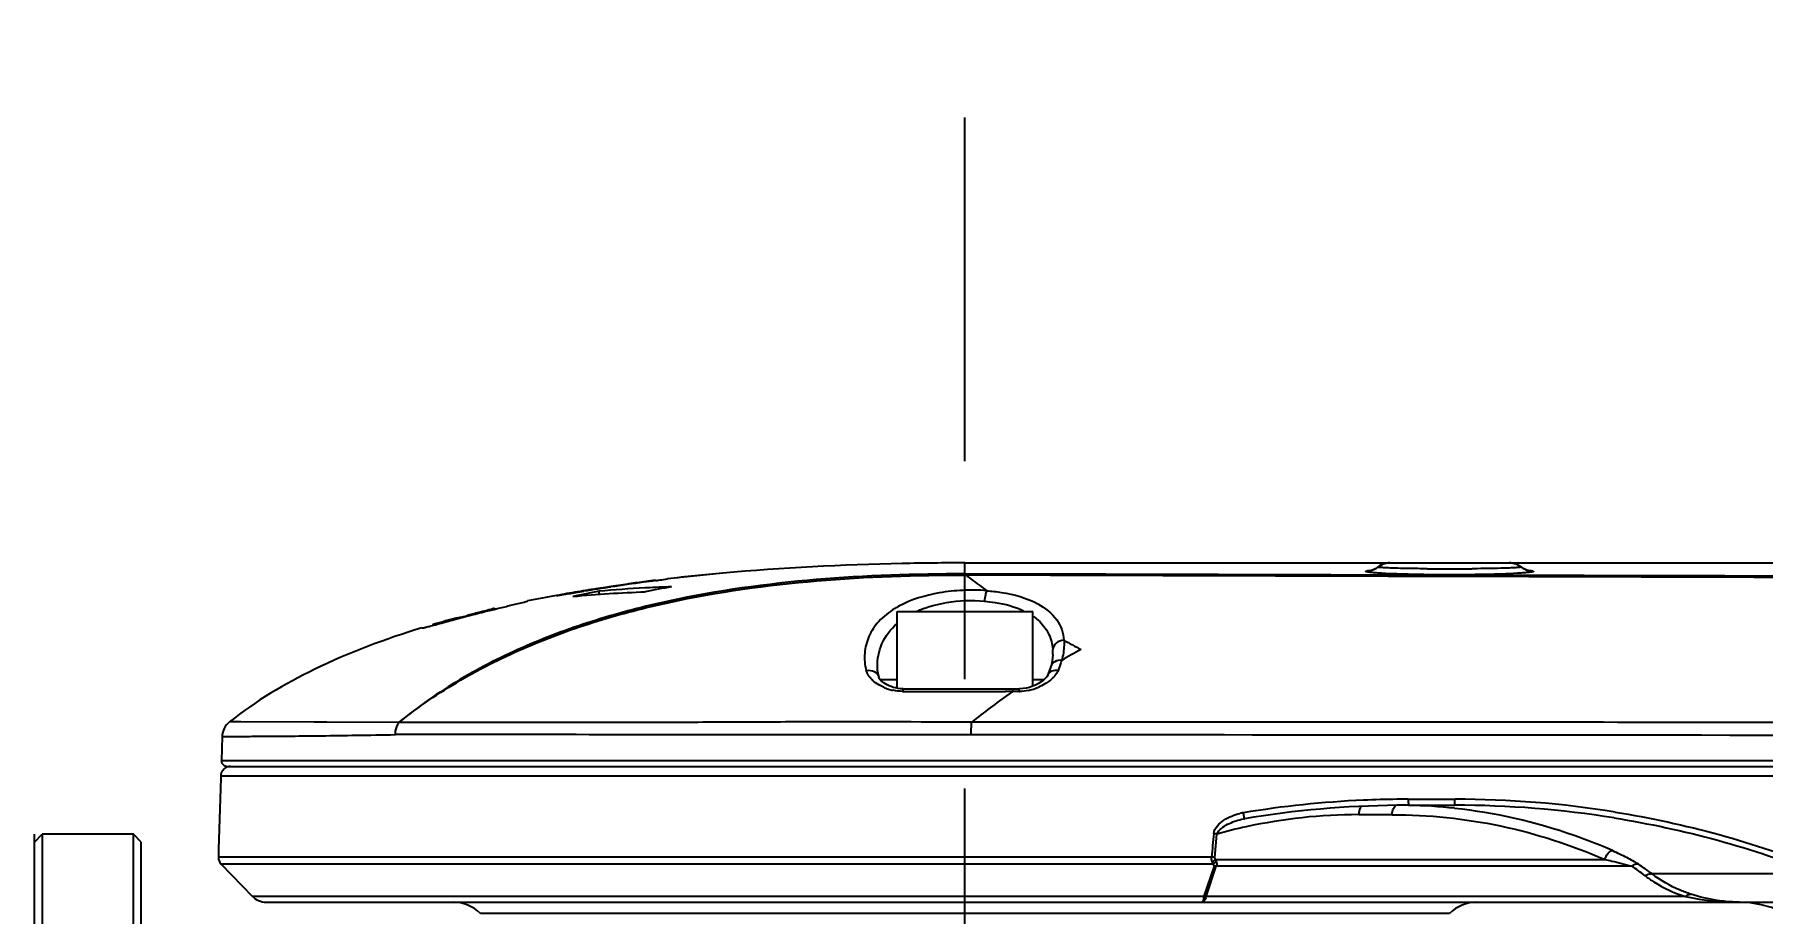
# Model space of a CAD drawing. Header units: millimetres. Extents: x 5828 to 6704, y 123 to 421.
# Drawn here: x 6408.65 to 6414.59, y 305.55 to 308.57 of the extents above; entities that cross this region are included whole.
import ezdxf
from ezdxf import colors
from ezdxf.entities.mleader import LeaderData, LeaderLine
from ezdxf.math import Vec2, Vec3

# ---------------------------------------------------------------- set-up
doc = ezdxf.new("R2010")
doc.units = ezdxf.units.MM
doc.linetypes.add('CENTER', pattern=[0.6, 0.375, -0.075, 0.075, -0.075])
for name, color, linetype in [('中心线', 7, 'Continuous'), ('外形图', 7, 'Continuous'), ('多重引线', 7, 'Continuous')]:
    doc.layers.add(name, color=color, linetype=linetype)
doc.styles.add('微软雅黑', font='msyh.ttc', dxfattribs={"height": 1.5})

msp = doc.modelspace()

# ---------------------------------------------------------------- linework, layer by layer
at = {"layer": '中心线', "linetype": 'CENTER', "ltscale": 5}
msp.add_line((6411.8498, 298.1034), (6411.8498, 308.2857), dxfattribs=at)
at = {"layer": '外形图', "color": 7, "linetype": 'Continuous'}
for p, q in [((6411.0167, 306.7184), (6410.8262, 306.6984)), ((6411.0167, 306.7184), (6410.8262, 306.6985)), ((6411.8498, 306.7157), (6411.8498, 306.7537)), ((6411.8498, 306.7537), (6414.8965, 306.7537)), ((6413.2697, 306.7393), (6413.2698, 306.7394)), ((6413.4398, 306.7335), (6413.4325, 306.7336)), ((6413.6005, 306.7336), (6413.5936, 306.7335)), ((6413.7632, 306.7394), (6413.7633, 306.7393)), ((6410.4993, 306.6498), (6410.5041, 306.6506)), ((6410.5041, 306.6506), (6410.5392, 306.6563)), ((6410.5962, 306.6665), (6410.5807, 306.6642)), ((6410.5915, 306.6459), (6410.5915, 306.6562)), ((6410.6137, 306.6692), (6410.5962, 306.6665)), ((6410.6333, 306.6721), (6410.6137, 306.6692)), ((6410.6738, 306.6781), (6410.6333, 306.6721)), ((6410.6908, 306.6807), (6410.6738, 306.6781)), ((6410.7552, 306.6678), (6410.7493, 306.6675)), ((6410.7552, 306.6678), (6410.7493, 306.6675)), ((6410.7857, 306.6938), (6410.7758, 306.6926)), ((6410.1618, 306.5789), (6410.1402, 306.5734)), ((6410.1617, 306.5757), (6410.1618, 306.5789)), ((6410.2159, 306.5903), (6410.2157, 306.5926)), ((6410.232, 306.5943), (6410.2317, 306.5977)), ((6410.2317, 306.5977), (6410.2317, 306.5974)), ((6411.6165, 306.3226), (6411.6165, 306.5871)), ((6411.6165, 306.5871), (6412.0832, 306.5871)), ((6412.0832, 306.3296), (6412.0832, 306.5871)), ((6410.1049, 306.5617), (6410.1051, 306.5646)), ((6412.1519, 306.439), (6412.1519, 306.4389)), ((6411.5485, 306.3957), (6411.5485, 306.3958)), ((6411.553, 306.3619), (6411.553, 306.3619)), ((6411.5576, 306.3532), (6411.6165, 306.3532)), ((6412.0832, 306.3532), (6412.1226, 306.3532)), ((6412.1347, 306.3686), (6412.1347, 306.3686)), ((6412.1453, 306.3979), (6412.1453, 306.3979)), ((6411.6353, 306.3119), (6411.6873, 306.3118)), ((6411.6377, 306.3204), (6412.037, 306.3204)), ((6411.6873, 306.3118), (6411.9882, 306.3117)), ((6412.0356, 306.3117), (6411.9882, 306.3117)), ((6412.0357, 306.3116), (6412.0141, 306.3117)), ((6409.9027, 306.2049), (6409.3201, 306.2067)), ((6409.9027, 306.2049), (6409.6551, 306.2061)), ((6409.2951, 306.1568), (6409.2923, 306.0744)), ((6409.2922, 306.0744), (6425.8402, 306.0744)), ((6409.3123, 306.0537), (6426.0227, 306.0537)), ((6411.855, 306.0538), (6411.8984, 306.0537)), ((6409.2905, 306.0215), (6426.1043, 306.0215)), ((6413.3744, 305.941), (6413.5358, 305.941)), ((6413.5334, 305.941), (6413.5358, 305.9409)), ((6412.8008, 305.872), (6412.8009, 305.8721)), ((6412.8009, 305.8721), (6412.8109, 305.8741)), ((6413.3192, 305.8879), (6413.2038, 305.8879)), ((6413.3755, 305.9204), (6413.5345, 305.9204)), ((6408.6498, 301.1538), (6408.6498, 305.8204)), ((6408.6498, 305.7937), (6408.6765, 305.8204)), ((6408.6765, 305.8204), (6408.6765, 301.1537)), ((6408.9898, 305.8204), (6408.6765, 305.8204)), ((6408.9898, 301.1537), (6408.9898, 305.8204)), ((6409.0165, 305.7937), (6408.9898, 305.8204)), ((6412.709, 305.7408), (6412.7165, 305.8213)), ((6409.0165, 301.1804), (6409.0165, 305.7937)), ((6412.6978, 305.742), (6409.2819, 305.742)), ((6409.2913, 305.7178), (6409.3987, 305.6073)), ((6412.7063, 305.7113), (6412.6718, 305.6073)), ((6412.6794, 305.606), (6412.7142, 305.7109)), ((6412.7114, 305.7339), (6414.0499, 305.7339)), ((6414.1431, 305.7109), (6412.7142, 305.7109)), ((6414.7849, 305.6842), (6414.2127, 305.6842)), ((6409.3987, 305.6073), (6412.6718, 305.6073)), ((6409.4465, 305.5871), (6416.0015, 305.5871)), ((6412.6646, 305.6073), (6412.6718, 305.6073)), ((6414.3281, 305.606), (6412.6794, 305.606)), ((6414.5131, 305.5871), (6414.467, 305.5892)), ((6413.5165, 305.5483), (6410.1832, 305.5483))]:
    msp.add_line(p, q, dxfattribs=at)
for points in [[(6413.2698, 306.7394), (6413.2624, 306.7344), (6413.2508, 306.7291), (6413.2462, 306.7278)], [(6413.3111, 306.7537), (6413.2871, 306.7493), (6413.2698, 306.7394)], [(6413.7632, 306.7394), (6413.7459, 306.7493), (6413.7219, 306.7537)], [(6413.7867, 306.7278), (6413.787, 306.7278), (6413.7823, 306.7291), (6413.7708, 306.7343), (6413.7632, 306.7394)], [(6412.1519, 306.4389), (6412.1511, 306.4265), (6412.1469, 306.4037), (6412.1453, 306.3979)], [(6411.553, 306.3619), (6411.5491, 306.385), (6411.5485, 306.3957)], [(6411.6191, 306.322), (6411.611, 306.3237), (6411.6032, 306.3257), (6411.5958, 306.3282), (6411.5888, 306.331), (6411.5822, 306.3341), (6411.5761, 306.3374), (6411.5706, 306.3411), (6411.5658, 306.3448), (6411.5617, 306.3485), (6411.5584, 306.3521), (6411.5559, 306.3554), (6411.5543, 306.3584), (6411.5533, 306.3609), (6411.553, 306.3619)], [(6412.1347, 306.3686), (6412.1342, 306.3676), (6412.131, 306.3624), (6412.1261, 306.3564), (6412.1195, 306.3502), (6412.1116, 306.3442), (6412.1026, 306.3386), (6412.0928, 306.3336), (6412.0825, 306.3293)], [(6412.1453, 306.3979), (6412.144, 306.3934), (6412.1361, 306.3718), (6412.1347, 306.3686)], [(6411.6377, 306.3204), (6411.6361, 306.3204), (6411.6276, 306.3209), (6411.6191, 306.322)], [(6412.0825, 306.3293), (6412.0717, 306.3257), (6412.0607, 306.323), (6412.0497, 306.3212), (6412.0391, 306.3204), (6412.037, 306.3204)], [(6409.6551, 306.2061), (6409.3587, 306.2068), (6409.3201, 306.2067)], [(6409.2922, 306.0744), (6409.2944, 306.0647), (6409.3018, 306.0567), (6409.3122, 306.0537)]]:
    msp.add_lwpolyline(points, dxfattribs=at)
for centre, radius, start, end in [((6410.8208, 306.7249), 0.0269, 279.87835, 280.37127), ((6410.8228, 306.7139), 0.0157, 280.36322, 281.03626), ((6411.6729, 299.4447), 7.3033, 95.15482, 96.65756), ((6413.2283, 306.7918), 0.0669, 269.96872, 282.79451), ((6413.2283, 306.7914), 0.0665, 282.81326, 288.22459), ((6413.2283, 306.7915), 0.0666, 288.22463, 298.86317), ((6413.2282, 306.7916), 0.0667, 298.86466, 308.38993), ((6413.3113, 306.6868), 0.067, 113.06246, 128.4199), ((6413.3111, 306.6871), 0.0666, 108.89332, 113.02678), ((6413.3112, 306.6867), 0.0671, 90.06285, 108.8284), ((6413.5164, 315.2005), 8.4673, 269.48157, 270.52181), ((6413.7218, 306.6867), 0.0671, 71.16942, 89.93713), ((6413.7219, 306.6871), 0.0666, 66.97753, 71.10447), ((6413.7217, 306.6868), 0.067, 51.57963, 66.94183), ((6413.8048, 306.7916), 0.0668, 231.60966, 241.27492), ((6413.8047, 306.7914), 0.0666, 241.27678, 251.71928), ((6413.8047, 306.7914), 0.0665, 251.71935, 257.18925), ((6413.8047, 306.7918), 0.0669, 257.20803, 270.03108), ((6411.3317, 301.8219), 4.901, 100.42414, 101.60604), ((6411.3335, 301.8552), 4.8679, 100.0868, 100.51518), ((6411.4851, 301.0063), 5.7303, 99.72628, 100.09247), ((6411.2914, 302.8878), 3.8328, 100.52118, 101.89092), ((6411.384, 301.6025), 5.1255, 99.32666, 99.73863), ((6412.2852, 295.781), 11.0145, 98.6315, 99.12079), ((6410.9425, 302.878), 3.7945, 92.91938, 95.30738), ((6412.162, 296.5273), 10.2582, 97.94269, 98.57641), ((6411.5931, 300.2519), 6.4923, 97.23188, 97.77252), ((6412.8425, 291.7156), 15.1178, 97.81939, 97.97725), ((6411.4101, 303.4151), 3.3057, 99.93272, 101.51827), ((6410.9883, 302.0383), 4.6354, 91.83356, 92.88178), ((6412.6659, 296.7281), 10.1641, 104.13657, 104.26311), ((6411.7738, 306.3254), 0.3176, 118.37542, 121.34862), ((6411.0292, 303.1441), 3.544, 105.96188, 106.56731), ((6411.0162, 303.1904), 3.496, 105.34569, 105.96551), ((6409.5697, 308.7519), 2.2519, 283.75228, 284.16153), ((6408.02, 314.8795), 8.5724, 284.185, 284.31989), ((6413.3066, 308.4893), 2.292, 240.84809, 242.51566), ((6411.9713, 306.4423), 0.1806, 358.95797, 4.1141), ((6413.5324, 304.1009), 2.6822, 118.59261, 120.22165), ((6411.6372, 306.4822), 0.1702, 246.42736, 252.70104), ((6411.6397, 306.49), 0.1784, 252.68917, 258.02415), ((6413.3202, 304.4197), 2.299, 125.01722, 129.03012), ((6413.4023, 304.3065), 2.4389, 124.69197, 125.06964), ((6412.0369, 306.4378), 0.1261, 269.43753, 270.45089), ((6412.0307, 306.4886), 0.1774, 281.95757, 287.78718), ((6412.0247, 306.5074), 0.1971, 287.78887, 292.82899), ((6409.3616, 306.1546), 0.0667, 128.54139, 178.03004), ((6483.6675, 303.5944), 74.4166, 178.130932, 178.346248), ((6413.3732, 302.4722), 3.4688, 92.53195, 99.40591), ((6413.3735, 302.4662), 3.4748, 90.62864, 92.53245), ((6413.3736, 302.4602), 3.4808, 89.98717, 90.62905), ((6413.5336, 302.4639), 3.4771, 80.86455, 89.96437), ((6412.8325, 305.7319), 0.1645, 99.14959, 102.93766), ((6413.3748, 302.4595), 3.4609, 90.64402, 99.37819), ((6413.2049, 304.0673), 1.8207, 90.03538, 102.2883), ((6413.3755, 302.4413), 3.4791, 90.00001, 90.65128), ((6413.3359, 304.0986), 1.8218, 88.75906, 89.64822), ((6413.3357, 304.0943), 1.8262, 83.77297, 88.757), ((6413.5347, 302.4563), 3.4641, 80.9093, 90.00346), ((6412.6386, 305.0997), 0.7258, 83.83752, 84.7268), ((6413.2123, 304.0314), 1.8573, 102.27499, 105.48083), ((6412.6278, 304.9704), 0.7747, 83.98432, 84.79421), ((6412.6729, 305.7683), 0.0516, 302.069, 318.17408), ((6413.527, 304.811), 1.0906, 52.64939, 55.60502), ((6413.5974, 304.876), 1.0157, 52.71718, 55.95111), ((6409.4465, 305.6537), 0.0667, 224.17473, 270.00363), ((6410.0892, 305.4537), 0.1333, 45.15797, 90), ((6413.6105, 305.4537), 0.1333, 90, 134.84203), ((6414.5032, 305.1871), 0.4, 4.78024, 88.58772)]:
    msp.add_arc(centre, radius, start, end, dxfattribs=at)
for points, knots in [([(6411.8499, 306.7157), (6411.679, 306.7163), (6411.3371, 306.7048), (6410.9125, 306.6471), (6410.5811, 306.5612), (6410.3396, 306.4732), (6410.1099, 306.3574), (6409.9688, 306.2592), (6409.9027, 306.2049)], [0, 0, 0, 0, 0.249861, 0.499697, 0.624724, 0.749807, 0.87491, 1, 1, 1, 1]), ([(6409.9027, 306.2049), (6409.9695, 306.2583), (6410.1115, 306.3551), (6410.3418, 306.4696), (6410.5836, 306.557), (6410.9151, 306.6427), (6411.3402, 306.7006), (6411.6824, 306.712), (6411.8535, 306.7116)], [0, 0, 0, 0, 0.125001, 0.250019, 0.375044, 0.500051, 0.749961, 1, 1, 1, 1]), ([(6410.7857, 306.6928), (6410.7908, 306.6935), (6410.8041, 306.6954), (6410.8174, 306.697), (6410.8254, 306.6984)], [0, 0, 0, 0, 0.387731, 1, 1, 1, 1]), ([(6410.8258, 306.6984), (6410.8259, 306.6985), (6410.826, 306.6985), (6410.8262, 306.6985), (6410.8262, 306.6985)], [0, 0, 0, 0, 0.742119, 1, 1, 1, 1]), ([(6411.8498, 306.7537), (6411.7779, 306.7537), (6411.4999, 306.751), (6411.222, 306.737), (6411.0167, 306.7184)], [0, 0, 0, 0, 0.258717, 1, 1, 1, 1]), ([(6424.2495, 306.6952), (6423.7324, 306.697), (6422.6984, 306.6947), (6421.1475, 306.6969), (6419.5968, 306.6986), (6417.5299, 306.7016), (6414.9476, 306.7072), (6412.8822, 306.7128), (6411.8498, 306.7157)], [0, 0, 0, 0, 0.125091, 0.250173, 0.375237, 0.500274, 0.750238, 1, 1, 1, 1]), ([(6411.8535, 306.7116), (6411.8536, 306.7122), (6411.8533, 306.7142), (6411.8512, 306.7154), (6411.8499, 306.7157)], [0, 0, 0, 0, 0.282011, 1, 1, 1, 1]), ([(6411.8535, 306.7116), (6411.8589, 306.7073), (6411.8824, 306.6891), (6411.9063, 306.6714), (6411.9247, 306.658)], [0, 0, 0, 0, 0.233168, 1, 1, 1, 1]), ([(6424.2498, 306.6867), (6423.733, 306.6904), (6422.6992, 306.6897), (6421.1486, 306.6903), (6419.5983, 306.6913), (6417.532, 306.6954), (6414.9504, 306.7029), (6412.8855, 306.7086), (6411.8535, 306.7116)], [0, 0, 0, 0, 0.125093, 0.250177, 0.375241, 0.500278, 0.75024, 1, 1, 1, 1]), ([(6413.2693, 306.7187), (6413.263, 306.7192), (6413.2543, 306.7198), (6413.2435, 306.7209), (6413.2377, 306.7216), (6413.2329, 306.7226), (6413.2303, 306.7228), (6413.2277, 306.7244), (6413.2282, 306.7249)], [0, 0, 0, 0, 0.447824, 0.624777, 0.768202, 0.876723, 0.950173, 1, 1, 1, 1]), ([(6413.2282, 306.7249), (6413.2284, 306.7254), (6413.2304, 306.726), (6413.2336, 306.7268), (6413.2393, 306.7276), (6413.2436, 306.7281), (6413.2462, 306.7283)], [0, 0, 0, 0, 0.089873, 0.283514, 0.586642, 1, 1, 1, 1]), ([(6413.7629, 306.7187), (6413.7278, 306.7163), (6413.6454, 306.7136), (6413.5158, 306.7122), (6413.3864, 306.7136), (6413.3042, 306.7164), (6413.2693, 306.7187)], [0, 0, 0, 0, 0.213812, 0.500758, 0.787276, 1, 1, 1, 1]), ([(6413.3166, 306.7359), (6413.3098, 306.7361), (6413.2981, 306.7366), (6413.2846, 306.7373), (6413.2768, 306.7379), (6413.2728, 306.7383), (6413.2711, 306.7387), (6413.2696, 306.739), (6413.2697, 306.7393)], [0, 0, 0, 0, 0.430438, 0.744968, 0.856114, 0.935648, 0.983285, 1, 1, 1, 1]), ([(6413.4325, 306.7336), (6413.4213, 306.7337), (6413.3827, 306.7342), (6413.344, 306.7349), (6413.3166, 306.7359)], [0, 0, 0, 0, 0.2894, 1, 1, 1, 1]), ([(6413.7167, 306.7359), (6413.7087, 306.7356), (6413.67, 306.7344), (6413.6313, 306.7339), (6413.6005, 306.7336)], [0, 0, 0, 0, 0.204762, 1, 1, 1, 1]), ([(6413.7633, 306.7393), (6413.7634, 306.739), (6413.7619, 306.7387), (6413.7602, 306.7384), (6413.7562, 306.7379), (6413.7485, 306.7373), (6413.735, 306.7366), (6413.7234, 306.7361), (6413.7167, 306.7359)], [0, 0, 0, 0, 0.016694, 0.064307, 0.143822, 0.254958, 0.569498, 1, 1, 1, 1]), ([(6413.8048, 306.7249), (6413.8053, 306.7244), (6413.8026, 306.7227), (6413.8, 306.7226), (6413.7951, 306.7215), (6413.7891, 306.7209), (6413.7782, 306.7197), (6413.7693, 306.7191), (6413.7629, 306.7187)], [0, 0, 0, 0, 0.049812, 0.12334, 0.231935, 0.375437, 0.55243, 1, 1, 1, 1]), ([(6413.7869, 306.7283), (6413.7894, 306.7281), (6413.7937, 306.7276), (6413.7994, 306.7268), (6413.8027, 306.726), (6413.8046, 306.7254), (6413.8048, 306.7249)], [0, 0, 0, 0, 0.413356, 0.716469, 0.910109, 1, 1, 1, 1]), ([(6410.4451, 306.6414), (6410.4472, 306.6416), (6410.4653, 306.6443), (6410.4833, 306.6473), (6410.4993, 306.6498)], [0, 0, 0, 0, 0.114232, 1, 1, 1, 1]), ([(6410.5807, 306.6642), (6410.5771, 306.6637), (6410.568, 306.6624), (6410.5589, 306.6609), (6410.5533, 306.6603)], [0, 0, 0, 0, 0.394501, 1, 1, 1, 1]), ([(6410.7145, 306.6845), (6410.7145, 306.6841), (6410.7131, 306.6843), (6410.7118, 306.6838), (6410.708, 306.6834), (6410.7011, 306.6822), (6410.6947, 306.6813), (6410.6908, 306.6807)], [0, 0, 0, 0, 0.045474, 0.107095, 0.200071, 0.504648, 1, 1, 1, 1]), ([(6411.9247, 306.658), (6411.8975, 306.6605), (6411.8426, 306.6607), (6411.74, 306.6502), (6411.6656, 306.628), (6411.6228, 306.6048)], [0, 0, 0, 0, 0.265008, 0.528763, 1, 1, 1, 1]), ([(6411.9247, 306.658), (6411.9222, 306.6536), (6411.9191, 306.6415), (6411.9174, 306.6294), (6411.9168, 306.6223)], [0, 0, 0, 0, 0.413727, 1, 1, 1, 1]), ([(6411.9247, 306.658), (6411.9415, 306.6568), (6412.0015, 306.65), (6412.0614, 306.6337), (6412.0998, 306.613)], [0, 0, 0, 0, 0.278894, 1, 1, 1, 1]), ([(6410.1579, 306.5757), (6410.1679, 306.5783), (6410.2062, 306.5881), (6410.2446, 306.5974), (6410.273, 306.6043)], [0, 0, 0, 0, 0.261004, 1, 1, 1, 1]), ([(6410.2157, 306.5926), (6410.2136, 306.592), (6410.2028, 306.5893), (6410.1921, 306.5866), (6410.1835, 306.5844)], [0, 0, 0, 0, 0.201857, 1, 1, 1, 1]), ([(6410.2317, 306.5974), (6410.2317, 306.5972), (6410.2305, 306.597), (6410.2287, 306.5961), (6410.2232, 306.5947), (6410.2188, 306.5934), (6410.2157, 306.5926)], [0, 0, 0, 0, 0.036657, 0.159235, 0.427729, 1, 1, 1, 1]), ([(6410.273, 306.6043), (6410.2796, 306.6059), (6410.2996, 306.6107), (6410.3197, 306.6154), (6410.3332, 306.6188)], [0, 0, 0, 0, 0.326694, 1, 1, 1, 1]), ([(6410.3332, 306.6188), (6410.3354, 306.6194), (6410.3387, 306.6203), (6410.343, 306.6213), (6410.3446, 306.6221), (6410.3457, 306.6223), (6410.3457, 306.6225)], [0, 0, 0, 0, 0.517916, 0.80861, 0.954405, 1, 1, 1, 1]), ([(6411.6085, 306.5966), (6411.5883, 306.5843), (6411.5527, 306.5567), (6411.5165, 306.5026), (6411.5018, 306.4433), (6411.5047, 306.4029), (6411.5103, 306.3838)], [0, 0, 0, 0, 0.282181, 0.529253, 0.762466, 1, 1, 1, 1]), ([(6411.684, 306.5873), (6411.6887, 306.5894), (6411.7084, 306.5978), (6411.7289, 306.6044), (6411.7446, 306.6085)], [0, 0, 0, 0, 0.241229, 1, 1, 1, 1]), ([(6411.7446, 306.6085), (6411.7583, 306.6121), (6411.8148, 306.624), (6411.8734, 306.626), (6411.9168, 306.6223)], [0, 0, 0, 0, 0.244403, 1, 1, 1, 1]), ([(6411.9168, 306.6223), (6411.9293, 306.6212), (6411.9752, 306.6156), (6412.0208, 306.6036), (6412.0513, 306.5891)], [0, 0, 0, 0, 0.270501, 1, 1, 1, 1]), ([(6412.0998, 306.613), (6412.125, 306.5994), (6412.1593, 306.5732), (6412.1843, 306.525), (6412.1892, 306.5001), (6412.1901, 306.4877)], [0, 0, 0, 0, 0.532721, 0.767806, 1, 1, 1, 1]), ([(6409.982, 306.5306), (6409.8561, 306.4918), (6409.6242, 306.4054), (6409.41, 306.2783), (6409.3201, 306.2067)], [0, 0, 0, 0, 0.534051, 1, 1, 1, 1]), ([(6409.9832, 306.5302), (6409.9832, 306.53), (6409.9843, 306.5302), (6409.9856, 306.5303), (6409.9889, 306.531), (6409.9933, 306.532), (6409.9996, 306.5336), (6410.0116, 306.5366), (6410.0215, 306.5393), (6410.0288, 306.5412)], [0, 0, 0, 0, 0.011023, 0.046316, 0.110576, 0.207993, 0.342871, 0.519479, 1, 1, 1, 1]), ([(6410.0288, 306.5412), (6410.038, 306.5437), (6410.081, 306.5554), (6410.124, 306.5669), (6410.1579, 306.5757)], [0, 0, 0, 0, 0.214855, 1, 1, 1, 1]), ([(6410.1051, 306.5646), (6410.1015, 306.5637), (6410.0968, 306.5627), (6410.0921, 306.5617), (6410.091, 306.5617)], [0, 0, 0, 0, 0.774222, 1, 1, 1, 1]), ([(6411.5485, 306.3958), (6411.5481, 306.4227), (6411.5586, 306.4795), (6411.5941, 306.5253), (6411.6158, 306.5443)], [0, 0, 0, 0, 0.482139, 1, 1, 1, 1]), ([(6412.1012, 306.557), (6412.116, 306.5439), (6412.1406, 306.5126), (6412.1501, 306.4741), (6412.1515, 306.4553)], [0, 0, 0, 0, 0.511031, 1, 1, 1, 1]), ([(6412.1901, 306.4877), (6412.1806, 306.4872), (6412.1623, 306.4811), (6412.152, 306.4637), (6412.1515, 306.4553)], [0, 0, 0, 0, 0.530541, 1, 1, 1, 1]), ([(6412.1901, 306.4877), (6412.1905, 306.4821), (6412.1912, 306.4588), (6412.1872, 306.4356), (6412.1824, 306.4186)], [0, 0, 0, 0, 0.240255, 1, 1, 1, 1]), ([(6412.1824, 306.4186), (6412.1743, 306.4192), (6412.1585, 306.417), (6412.1472, 306.4045), (6412.1454, 306.3979)], [0, 0, 0, 0, 0.538457, 1, 1, 1, 1]), ([(6412.1824, 306.4186), (6412.1815, 306.4157), (6412.1779, 306.4038), (6412.1735, 306.3921), (6412.1698, 306.3835)], [0, 0, 0, 0, 0.243948, 1, 1, 1, 1]), ([(6411.5103, 306.3838), (6411.5194, 306.3853), (6411.5378, 306.384), (6411.5511, 306.3696), (6411.553, 306.3619)], [0, 0, 0, 0, 0.540218, 1, 1, 1, 1]), ([(6411.5205, 306.3625), (6411.5192, 306.3641), (6411.5148, 306.3707), (6411.5115, 306.3781), (6411.5103, 306.3838)], [0, 0, 0, 0, 0.261166, 1, 1, 1, 1]), ([(6411.5366, 306.3457), (6411.5351, 306.347), (6411.5292, 306.3521), (6411.5239, 306.3578), (6411.5205, 306.3625)], [0, 0, 0, 0, 0.260091, 1, 1, 1, 1]), ([(6411.5691, 306.3262), (6411.5661, 306.3275), (6411.5546, 306.3329), (6411.5438, 306.3398), (6411.5366, 306.3457)], [0, 0, 0, 0, 0.263006, 1, 1, 1, 1]), ([(6412.1322, 306.3422), (6412.1298, 306.3406), (6412.1199, 306.3344), (6412.1094, 306.3291), (6412.1012, 306.3257)], [0, 0, 0, 0, 0.242146, 1, 1, 1, 1]), ([(6412.1698, 306.3835), (6412.1626, 306.3845), (6412.1484, 306.3839), (6412.1371, 306.3742), (6412.1347, 306.3686)], [0, 0, 0, 0, 0.543094, 1, 1, 1, 1]), ([(6412.1698, 306.3835), (6412.169, 306.3816), (6412.1654, 306.3738), (6412.1601, 306.3668), (6412.1557, 306.362)], [0, 0, 0, 0, 0.236398, 1, 1, 1, 1]), ([(6411.6377, 306.3204), (6411.6368, 306.3204), (6411.636, 306.3163), (6411.6355, 306.314), (6411.6353, 306.3119)], [0, 0, 0, 0, 0.284411, 1, 1, 1, 1]), ([(6412.0141, 306.3117), (6412.0143, 306.3139), (6412.0145, 306.3168), (6412.015, 306.3193), (6412.0152, 306.3204), (6412.0155, 306.3204)], [0, 0, 0, 0, 0.729946, 0.923723, 1, 1, 1, 1]), ([(6412.0356, 306.3117), (6412.0357, 306.3126), (6412.0359, 306.3151), (6412.0361, 306.3177), (6412.0365, 306.3194)], [0, 0, 0, 0, 0.332842, 1, 1, 1, 1]), ([(6412.0365, 306.3194), (6412.0366, 306.3197), (6412.0366, 306.32), (6412.0369, 306.3204), (6412.037, 306.3204)], [0, 0, 0, 0, 0.690501, 1, 1, 1, 1]), ([(6409.2951, 306.1568), (6409.2951, 306.157), (6409.2964, 306.1566), (6409.2977, 306.1571), (6409.3011, 306.1568), (6409.3052, 306.1569), (6409.3107, 306.1569), (6409.3204, 306.157), (6409.3355, 306.157), (6409.3571, 306.1571), (6409.3835, 306.1572), (6409.4145, 306.1574), (6409.465, 306.1576), (6409.5394, 306.1582), (6409.6417, 306.1593), (6409.7608, 306.161), (6409.8456, 306.1625), (6409.8907, 306.1633)], [0, 0, 0, 0, 0.00103, 0.004112, 0.009238, 0.016398, 0.025583, 0.036784, 0.065196, 0.101562, 0.145816, 0.197895, 0.257735, 0.400326, 0.572528, 0.773038, 1, 1, 1, 1]), ([(6409.8907, 306.1633), (6409.8908, 306.1671), (6409.892, 306.1816), (6409.8971, 306.1958), (6409.9027, 306.2049)], [0, 0, 0, 0, 0.260392, 1, 1, 1, 1]), ([(6411.8713, 306.1622), (6411.685, 306.1619), (6411.0248, 306.1621), (6410.3645, 306.1635), (6409.8907, 306.1633)], [0, 0, 0, 0, 0.282238, 1, 1, 1, 1]), ([(6411.8724, 306.2056), (6411.6873, 306.2068), (6411.4119, 306.2078), (6411.0497, 306.2056), (6410.713, 306.2049), (6410.3317, 306.2055), (6410.0374, 306.2048), (6409.9027, 306.2049)], [0, 0, 0, 0, 0.282033, 0.419374, 0.551697, 0.794902, 1, 1, 1, 1]), ([(6411.8713, 306.1622), (6411.8713, 306.1662), (6411.8714, 306.1806), (6411.8718, 306.1951), (6411.8724, 306.2056)], [0, 0, 0, 0, 0.274043, 1, 1, 1, 1]), ([(6424.2492, 306.1543), (6423.7332, 306.1611), (6422.7011, 306.1632), (6421.153, 306.1593), (6419.6051, 306.1576), (6418.0574, 306.1595), (6416.51, 306.1605), (6414.448, 306.1601), (6412.9018, 306.1621), (6411.8713, 306.1622)], [0, 0, 0, 0, 0.12507, 0.250138, 0.375197, 0.500241, 0.62526, 0.75024, 1, 1, 1, 1]), ([(6424.2498, 306.203), (6423.7339, 306.2085), (6422.7018, 306.2083), (6421.1539, 306.2054), (6419.606, 306.2057), (6418.0583, 306.2065), (6416.511, 306.2068), (6414.9641, 306.2044), (6413.418, 306.2062), (6412.3875, 306.206), (6411.8724, 306.2056)], [0, 0, 0, 0, 0.125069, 0.250136, 0.375194, 0.500237, 0.625256, 0.750237, 0.875159, 1, 1, 1, 1]), ([(6409.3238, 306.0537), (6409.3182, 306.0537), (6409.3069, 306.0509), (6409.2985, 306.0428), (6409.2955, 306.0381)], [0, 0, 0, 0, 0.499922, 1, 1, 1, 1]), ([(6413.3744, 305.941), (6413.3744, 305.9384), (6413.3744, 305.9335), (6413.3746, 305.9273), (6413.3748, 305.9229), (6413.3752, 305.9212), (6413.3753, 305.9204), (6413.3755, 305.9204)], [0, 0, 0, 0, 0.377846, 0.701913, 0.919577, 0.977697, 1, 1, 1, 1]), ([(6413.5334, 305.941), (6413.5334, 305.9384), (6413.5334, 305.9335), (6413.5337, 305.9273), (6413.5339, 305.9229), (6413.5342, 305.9212), (6413.5343, 305.9204), (6413.5345, 305.9204)], [0, 0, 0, 0, 0.377918, 0.702042, 0.919723, 0.977814, 1, 1, 1, 1]), ([(6412.7053, 305.8224), (6412.706, 305.8323), (6412.717, 305.8509), (6412.7475, 305.8762), (6412.7762, 305.8878), (6412.7956, 305.8923)], [0, 0, 0, 0, 0.248988, 0.49971, 1, 1, 1, 1]), ([(6412.7165, 305.8213), (6412.7229, 305.8366), (6412.7533, 305.8576), (6412.7843, 305.8682), (6412.8008, 305.872)], [0, 0, 0, 0, 0.494999, 1, 1, 1, 1]), ([(6412.8063, 305.8944), (6412.8066, 305.8925), (6412.8077, 305.8864), (6412.8088, 305.8802), (6412.8099, 305.8761)], [0, 0, 0, 0, 0.302381, 1, 1, 1, 1]), ([(6412.8099, 305.8761), (6412.81, 305.8757), (6412.8101, 305.8753), (6412.8107, 305.8738), (6412.8109, 305.8741)], [0, 0, 0, 0, 0.505587, 1, 1, 1, 1]), ([(6413.2122, 305.916), (6413.2108, 305.9145), (6413.2055, 305.906), (6413.2039, 305.8958), (6413.2038, 305.8879)], [0, 0, 0, 0, 0.208002, 1, 1, 1, 1]), ([(6413.3192, 305.8879), (6413.3193, 305.8952), (6413.3209, 305.9072), (6413.329, 305.9189), (6413.3338, 305.9201)], [0, 0, 0, 0, 0.595672, 1, 1, 1, 1]), ([(6413.3192, 305.8879), (6413.4439, 305.8879), (6413.6948, 305.8617), (6413.9348, 305.7842), (6414.0499, 305.7339)], [0, 0, 0, 0, 0.498022, 1, 1, 1, 1]), ([(6414.0767, 305.7642), (6414.0334, 305.7832), (6413.8586, 305.852), (6413.6734, 305.8944), (6413.5338, 305.9096)], [0, 0, 0, 0, 0.251951, 1, 1, 1, 1]), ([(6414.0496, 305.7331), (6414.0522, 305.7411), (6414.0585, 305.7535), (6414.0709, 305.7643), (6414.0767, 305.7642)], [0, 0, 0, 0, 0.589888, 1, 1, 1, 1]), ([(6414.0767, 305.7642), (6414.0931, 305.7571), (6414.1235, 305.7427), (6414.153, 305.7264), (6414.1661, 305.7176)], [0, 0, 0, 0, 0.531064, 1, 1, 1, 1]), ([(6412.7031, 305.7178), (6412.5005, 305.7178), (6412.0955, 305.7178), (6411.591, 305.7177), (6411.1929, 305.7178), (6410.9052, 305.7178), (6410.631, 305.7177), (6410.374, 305.7178), (6410.138, 305.7178), (6409.9262, 305.7178), (6409.7662, 305.7178), (6409.6525, 305.7177), (6409.5788, 305.7177), (6409.5131, 305.7178), (6409.4557, 305.7178), (6409.4068, 305.7178), (6409.3666, 305.7177), (6409.3385, 305.7178), (6409.3206, 305.7177), (6409.3104, 305.7178), (6409.3026, 305.7177), (6409.2967, 305.718), (6409.2935, 305.7175), (6409.2916, 305.718), (6409.2913, 305.7178)], [0, 0, 0, 0, 0.178165, 0.3561, 0.443568, 0.528254, 0.609029, 0.684698, 0.754216, 0.816599, 0.870955, 0.894884, 0.916525, 0.935801, 0.952645, 0.966995, 0.978802, 0.988017, 0.991638, 0.994604, 0.996923, 0.9986, 0.999628, 1, 1, 1, 1]), ([(6412.7003, 305.7246), (6412.6999, 305.7259), (6412.6982, 305.7315), (6412.6976, 305.7375), (6412.6978, 305.7419)], [0, 0, 0, 0, 0.237664, 1, 1, 1, 1]), ([(6412.7137, 305.7271), (6412.7142, 305.7257), (6412.7158, 305.7205), (6412.7158, 305.7146), (6412.7142, 305.7109)], [0, 0, 0, 0, 0.270356, 1, 1, 1, 1]), ([(6414.0499, 305.7339), (6414.058, 305.7321), (6414.0892, 305.7252), (6414.1202, 305.7171), (6414.1431, 305.7109)], [0, 0, 0, 0, 0.260809, 1, 1, 1, 1]), ([(6414.1661, 305.7176), (6414.1643, 305.7179), (6414.1561, 305.7185), (6414.148, 305.7148), (6414.1431, 305.7109)], [0, 0, 0, 0, 0.231844, 1, 1, 1, 1]), ([(6414.1887, 305.6779), (6414.1905, 305.6793), (6414.1976, 305.6837), (6414.2067, 305.6855), (6414.2127, 305.6842)], [0, 0, 0, 0, 0.273165, 1, 1, 1, 1]), ([(6414.1887, 305.6779), (6414.1986, 305.6703), (6414.2416, 305.6403), (6414.2901, 305.6182), (6414.3281, 305.606)], [0, 0, 0, 0, 0.238432, 1, 1, 1, 1]), ([(6414.3465, 305.6145), (6414.3338, 305.6186), (6414.2865, 305.6361), (6414.242, 305.6614), (6414.2127, 305.6842)], [0, 0, 0, 0, 0.264286, 1, 1, 1, 1]), ([(6412.6718, 305.6073), (6412.671, 305.6022), (6412.6698, 305.5956), (6412.6673, 305.5889), (6412.6654, 305.5871), (6412.6646, 305.5871)], [0, 0, 0, 0, 0.695411, 0.892139, 1, 1, 1, 1]), ([(6412.6794, 305.606), (6412.6778, 305.601), (6412.675, 305.5933), (6412.6677, 305.5871), (6412.6646, 305.5871)], [0, 0, 0, 0, 0.62553, 1, 1, 1, 1]), ([(6414.3281, 305.606), (6414.3294, 305.6074), (6414.3345, 305.612), (6414.3416, 305.6149), (6414.3465, 305.6145)], [0, 0, 0, 0, 0.283, 1, 1, 1, 1]), ([(6414.3281, 305.606), (6414.3436, 305.6028), (6414.4047, 305.5919), (6414.4669, 305.5871), (6414.5131, 305.5871)], [0, 0, 0, 0, 0.255004, 1, 1, 1, 1]), ([(6414.467, 305.5892), (6414.457, 305.5901), (6414.4162, 305.5951), (6414.3761, 305.6049), (6414.3465, 305.6145)], [0, 0, 0, 0, 0.243244, 1, 1, 1, 1])]:
    msp.add_open_spline(points, degree=3, knots=knots, dxfattribs=at)
for points in [[(6410.5016, 306.6383), (6410.5842, 306.6465), (6410.6671, 306.6515), (6410.7501, 306.6542)], [(6410.0905, 306.5579), (6410.0907, 306.5591), (6410.0909, 306.5604), (6410.091, 306.5617)], [(6412.0852, 306.5696), (6412.0908, 306.5657), (6412.0961, 306.5615), (6412.1012, 306.557)], [(6412.1475, 306.354), (6412.1427, 306.3497), (6412.1375, 306.3458), (6412.1322, 306.3422)], [(6412.1557, 306.362), (6412.1531, 306.3592), (6412.1504, 306.3565), (6412.1475, 306.354)], [(6411.6353, 306.3119), (6411.6243, 306.3119), (6411.6134, 306.3132), (6411.6027, 306.3155)], [(6412.0675, 306.315), (6412.0578, 306.313), (6412.0478, 306.3118), (6412.0379, 306.3117)], [(6409.2955, 306.0381), (6409.2925, 306.0332), (6409.2907, 306.0273), (6409.2905, 306.0215)], [(6414.082, 305.8769), (6414.3219, 305.8384), (6414.5592, 305.774), (6414.7849, 305.6842)], [(6414.0857, 305.8969), (6414.3266, 305.8581), (6414.5648, 305.7932), (6414.7915, 305.7028)], [(6412.7053, 305.8224), (6412.7028, 305.7956), (6412.7002, 305.7688), (6412.6981, 305.7419)], [(6409.2819, 305.742), (6409.2816, 305.7333), (6409.2853, 305.724), (6409.2913, 305.7178)], [(6412.7031, 305.7178), (6412.702, 305.72), (6412.7012, 305.7223), (6412.7003, 305.7246)], [(6412.7031, 305.7178), (6412.7072, 305.72), (6412.7108, 305.7234), (6412.7137, 305.7271)], [(6412.7031, 305.7178), (6412.7048, 305.7161), (6412.7069, 305.7136), (6412.7063, 305.7113)], [(6412.7142, 305.7109), (6412.7116, 305.7106), (6412.7089, 305.7108), (6412.7063, 305.7113)], [(6412.7114, 305.7339), (6412.7098, 305.7358), (6412.7088, 305.7384), (6412.709, 305.7408)], [(6412.7137, 305.7271), (6412.7129, 305.7293), (6412.7121, 305.7316), (6412.7114, 305.7339)], [(6412.6794, 305.606), (6412.6768, 305.606), (6412.6742, 305.6065), (6412.6718, 305.6073)]]:
    msp.add_open_spline(points, degree=3, dxfattribs=at)

# ---------------------------------------------------------------- leaders
at = {"layer": '多重引线'}
ml = msp.add_multileader_mtext('Standard', dxfattribs=at)
ml.set_content('4×{\\C256;Φ11 through}', style='微软雅黑')
ml.set_leader_properties()
ml.build(insert=Vec2(0, 0))
ml.multileader.update_dxf_attribs({"text_left_attachment_type": 5, "text_right_attachment_type": 5, "dogleg_length": 1, "arrow_head_size": 1.25})
ctx = ml.context
ctx.base_point, ctx.char_height, ctx.arrow_head_size, ctx.plane_origin = Vec3(6401.8468, 315.3644), 1.5, 1.25, Vec3(6427.2498, 308.0871)
ctx.left_attachment, ctx.right_attachment, ctx.text_align_type = 5, 5, 2
notes = []
notes.append((ctx, [(0, (1, 1, 0), (6421.5495, 315.3644), (-1, 0), 1, [(0, [(6427.2498, 308.0871)], 0, [])])]))
ctx.mtext.insert, ctx.mtext.alignment, ctx.mtext.flow_direction = Vec3(6418.5495, 317.4542), 3, 5
for ctx, leaders in notes:
    for number, flags, end, landing, length, lines in leaders:
        leader = LeaderData()
        leader.index, (leader.has_last_leader_line, leader.has_dogleg_vector, leader.attachment_direction) = number, flags
        leader.last_leader_point, leader.dogleg_vector, leader.dogleg_length = Vec3(end), Vec3(landing), length
        for number, points, colour, breaks in lines:
            line = LeaderLine()
            line.index, line.vertices, line.color, line.breaks = number, Vec3.list(points), colors.encode_raw_color(colour), breaks
            leader.lines.append(line)
        ctx.leaders.append(leader)

doc.saveas('drawing.dxf')
